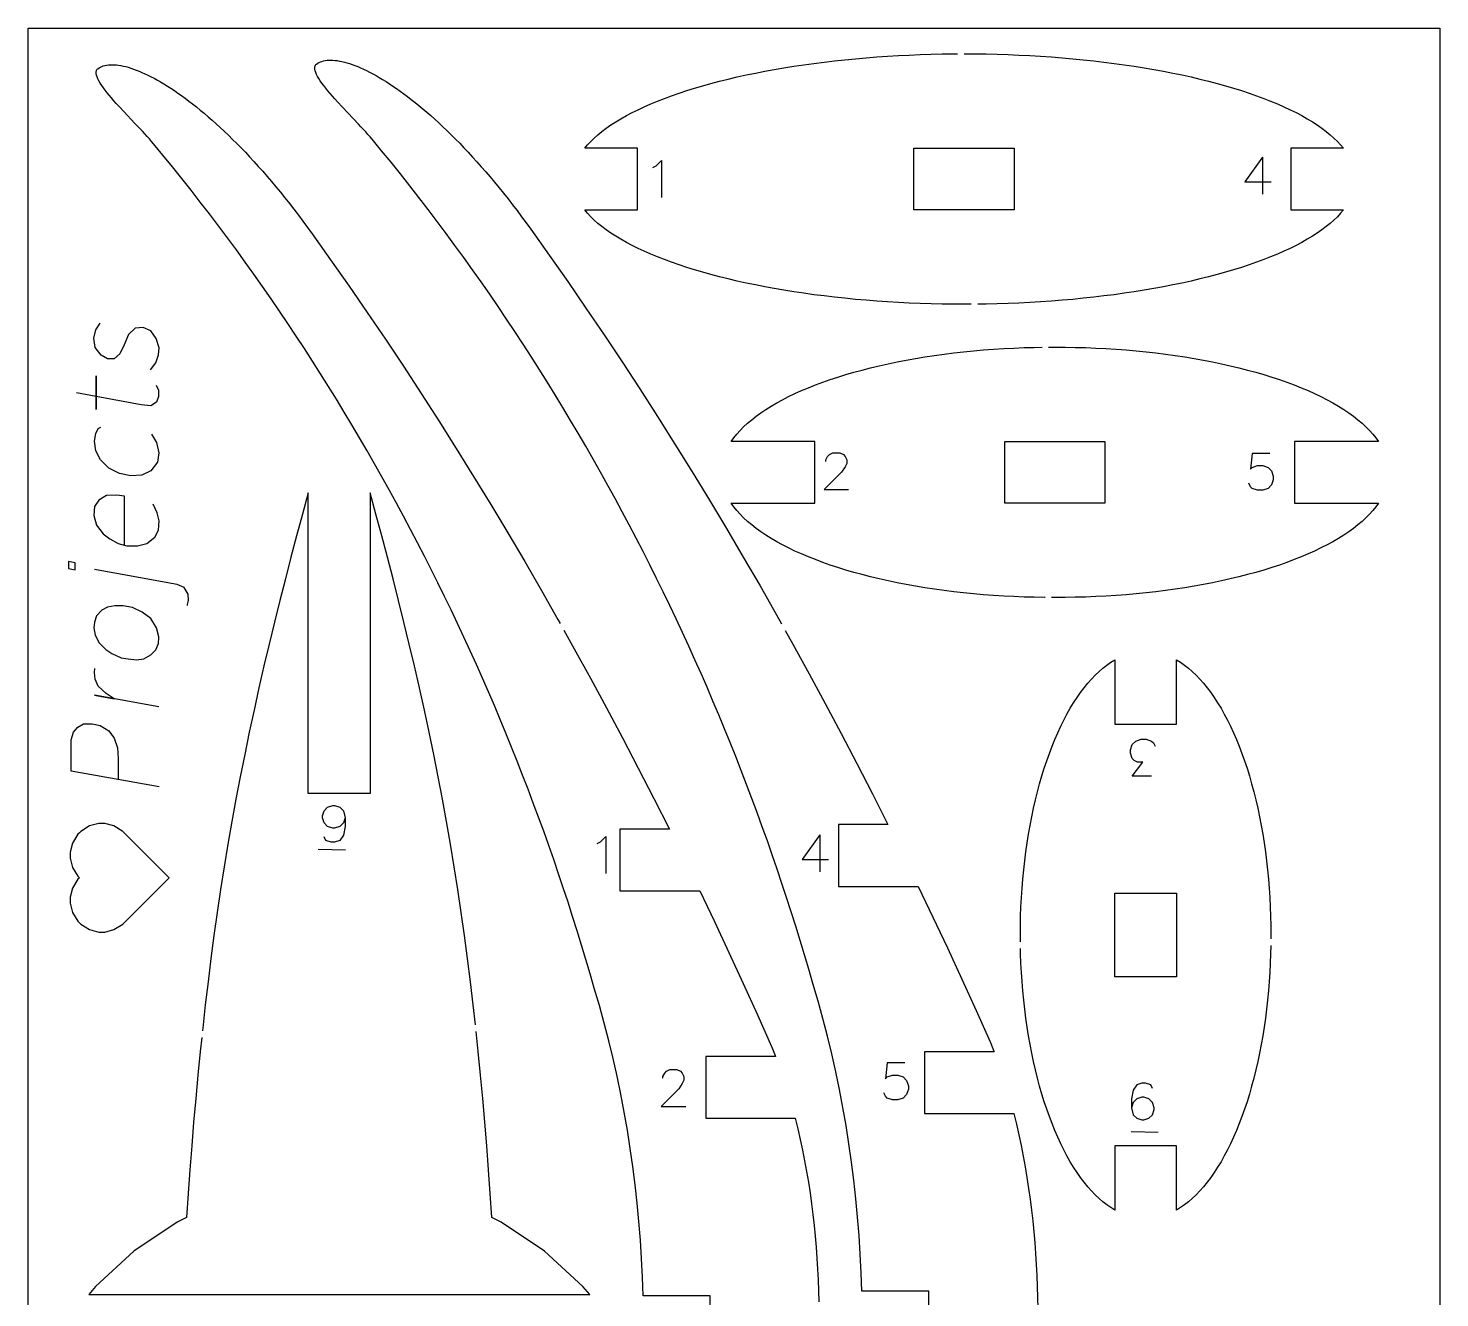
# Model space of a CAD drawing. Header units: millimetres. Extents: x -0.01 to 4.22, y 1.3 to 10.31.
# Drawn here: x -0.007 to 4.219, y 6.505 to 10.307 of the extents above; entities that cross this region are included whole.
import ezdxf

# ---------------------------------------------------------------- set-up
doc = ezdxf.new("R2010")
doc.units = ezdxf.units.MM
for name, color, linetype in [('1', 5, 'Continuous'), ('2', 70, 'Continuous'), ('4', 30, 'Continuous'), ('5', 1, 'Continuous')]:
    doc.layers.add(name, color=color, linetype=linetype)

msp = doc.modelspace()

# ---------------------------------------------------------------- linework, layer by layer
for points in [[(1.86333, 9.88954), (1.87364, 9.89469), (1.88949, 9.91054), (1.88949, 9.80018)], [(3.6881, 9.92036), (3.63564, 9.84668), (3.71446, 9.84668)], [(3.6881, 9.92036), (3.6881, 9.81)], [(2.38112, 9.00911), (2.38112, 9.01449), (2.38644, 9.02479), (2.39182, 9.03011), (2.40213, 9.03549), (2.42312, 9.03549), (2.43381, 9.03011), (2.43896, 9.02479), (2.44413, 9.01449), (2.44413, 9.00379), (2.43896, 8.99349), (2.4285, 8.97765), (2.37597, 8.92513), (2.44949, 8.92513)], [(3.71029, 9.03381), (3.65782, 9.03381), (3.6525, 8.98643), (3.65782, 8.99181), (3.6735, 8.99696), (3.68929, 8.99696), (3.70514, 8.99181), (3.7155, 8.98112), (3.72081, 8.96544), (3.72081, 8.95497), (3.7155, 8.93918), (3.70514, 8.92871), (3.68929, 8.92344), (3.6735, 8.92344), (3.65782, 8.92871), (3.6525, 8.93397), (3.64729, 8.94444)], [(3.35639, 8.06733), (3.29878, 8.06733), (3.33008, 8.10932), (3.3144, 8.10932), (3.30393, 8.11464), (3.29878, 8.12001), (3.2934, 8.13564), (3.2934, 8.14615), (3.29878, 8.16189), (3.30908, 8.17242), (3.32493, 8.17768), (3.34076, 8.17768), (3.35639, 8.17242), (3.36176, 8.16715), (3.36692, 8.15662)], [(0.942057, 7.94293), (0.936903, 7.92708), (0.926378, 7.91678), (0.910699, 7.9114), (0.905382, 7.9114), (0.889703, 7.91678), (0.879069, 7.92708), (0.873915, 7.94293), (0.873915, 7.94808), (0.879069, 7.96392), (0.889703, 7.97444), (0.905382, 7.97976), (0.910699, 7.97976), (0.926378, 7.97444), (0.936903, 7.96392), (0.942057, 7.94293), (0.942057, 7.91678), (0.936903, 7.8904), (0.926378, 7.87468), (0.910699, 7.86942), (0.900065, 7.86942), (0.884386, 7.87468), (0.879069, 7.88519)], [(1.69629, 7.86518), (1.7066, 7.87033), (1.72244, 7.88618), (1.72244, 7.77582)], [(2.36296, 7.8915), (2.31044, 7.81782), (2.38926, 7.81782)], [(2.36296, 7.8915), (2.36296, 7.78114)], [(0.861546, 7.84868), (0.942925, 7.84706)], [(1.89356, 7.1626), (1.89356, 7.16792), (1.89887, 7.17828), (1.90419, 7.1836), (1.91456, 7.18892), (1.93554, 7.18892), (1.94624, 7.1836), (1.95139, 7.17828), (1.95654, 7.16792), (1.95654, 7.15722), (1.95139, 7.14692), (1.94086, 7.13108), (1.8884, 7.07861), (1.96186, 7.07861)], [(2.61774, 7.20871), (2.56521, 7.20871), (2.5599, 7.1614), (2.56521, 7.16672), (2.58089, 7.17188), (2.59674, 7.17188), (2.61257, 7.16672), (2.62289, 7.15603), (2.62825, 7.1404), (2.62825, 7.12989), (2.62289, 7.11415), (2.61257, 7.10363), (2.59674, 7.09836), (2.58089, 7.09836), (2.56521, 7.10363), (2.5599, 7.10889), (2.55474, 7.11942)], [(3.359, 7.13243), (3.35385, 7.14296), (3.338, 7.14828), (3.32769, 7.14828), (3.31185, 7.14296), (3.30132, 7.12728), (3.29601, 7.10097), (3.29601, 7.0746), (3.30132, 7.05371), (3.31185, 7.04318), (3.32769, 7.03797), (3.33285, 7.03797), (3.34868, 7.04318), (3.359, 7.05371), (3.36431, 7.06944), (3.36431, 7.0746), (3.359, 7.09044), (3.34868, 7.10097), (3.33285, 7.10628), (3.32769, 7.10628), (3.31185, 7.10097), (3.30132, 7.09044), (3.29601, 7.0746)], [(3.37642, 7.00028), (3.29503, 7.0019)]]:
    msp.add_lwpolyline(points)
at = {"layer": '1'}
for points in [[(2.9451, 9.76269), (2.64513, 9.76269), (2.64513, 9.94769), (2.9451, 9.94769)], [(3.21674, 9.0695), (3.21674, 8.8845), (2.91672, 8.8845), (2.91672, 9.0695)], [(3.43115, 7.71679), (3.43115, 7.46679), (3.24621, 7.46679), (3.24621, 7.71679)]]:
    msp.add_lwpolyline(points, close=True, dxfattribs=at)
at = {"layer": '2'}
msp.add_lwpolyline([(-0.006673, 10.3067), (4.21929, 10.3067), (4.21929, 1.29807), (-0.006673, 1.29807)], close=True, dxfattribs=at)
at = {"layer": '4'}
for points in [[(2.8164, 9.48031), (2.79508, 9.48025), (2.76215, 9.48036), (2.72922, 9.48079), (2.69635, 9.48156), (2.66357, 9.48258), (2.63086, 9.48394), (2.59831, 9.48551), (2.56592, 9.48747), (2.53369, 9.48969), (2.50168, 9.49214), (2.46989, 9.49496), (2.43838, 9.49799), (2.40713, 9.50136), (2.37619, 9.50499), (2.34554, 9.5089), (2.31532, 9.51307), (2.28543, 9.51753), (2.25597, 9.52225), (2.22694, 9.52724), (2.19835, 9.53244), (2.17019, 9.53792), (2.14258, 9.54368), (2.11546, 9.54969), (2.08886, 9.55593), (2.06287, 9.56239), (2.03743, 9.56912), (2.01258, 9.57601), (1.98839, 9.58317), (1.96479, 9.59056), (1.94185, 9.5981), (1.9196, 9.6059), (1.89806, 9.61387), (1.87722, 9.62201), (1.8571, 9.63038), (1.83768, 9.63889), (1.81907, 9.64763), (1.80122, 9.65647), (1.78413, 9.66547), (1.76785, 9.67464), (1.75239, 9.68397), (1.73779, 9.69342), (1.72396, 9.70301), (1.71104, 9.71268), (1.69894, 9.7225), (1.68772, 9.73242), (1.67736, 9.7424), (1.66792, 9.7525), (1.65929, 9.76269), (1.81711, 9.76269), (1.81711, 9.94769), (1.65929, 9.94769), (1.66792, 9.9579), (1.67736, 9.96799), (1.68772, 9.97797), (1.69894, 9.9879), (1.71104, 9.99772), (1.72396, 10.0074), (1.73779, 10.017), (1.75239, 10.0264), (1.76785, 10.0357), (1.78413, 10.0449), (1.80122, 10.0539), (1.81907, 10.0628), (1.83768, 10.0715), (1.8571, 10.08), (1.87722, 10.0884), (1.89806, 10.0965), (1.9196, 10.1045), (1.94185, 10.1123), (1.96479, 10.1198), (1.98839, 10.1272), (2.01258, 10.1344), (2.03743, 10.1413), (2.06287, 10.148), (2.08886, 10.1545), (2.11546, 10.1607), (2.14258, 10.1667), (2.17019, 10.1725), (2.19835, 10.178), (2.22694, 10.1832), (2.25597, 10.1882), (2.28543, 10.1929), (2.31532, 10.1973), (2.34554, 10.2015), (2.37619, 10.2054), (2.40713, 10.209), (2.43838, 10.2124), (2.46989, 10.2154), (2.50168, 10.2183), (2.53369, 10.2207), (2.56592, 10.2229), (2.59831, 10.2249), (2.63086, 10.2265), (2.66357, 10.2278), (2.69635, 10.2288), (2.72922, 10.2296), (2.76215, 10.23), (2.77576, 10.2301)], [(2.79546, 10.2301), (2.82807, 10.23), (2.86094, 10.2296), (2.89382, 10.2288), (2.92665, 10.2278), (2.95931, 10.2265), (2.99192, 10.2249), (3.02431, 10.2229), (3.05653, 10.2207), (3.08854, 10.2183), (3.12033, 10.2154), (3.15186, 10.2124), (3.18311, 10.209), (3.21403, 10.2054), (3.24463, 10.2015), (3.2749, 10.1973), (3.30474, 10.1929), (3.33425, 10.1882), (3.36328, 10.1832), (3.39187, 10.178), (3.41997, 10.1725), (3.44764, 10.1667), (3.47472, 10.1607), (3.50131, 10.1545), (3.52735, 10.148), (3.55279, 10.1413), (3.57764, 10.1344), (3.60183, 10.1272), (3.62543, 10.1198), (3.64833, 10.1123), (3.67057, 10.1045), (3.69217, 10.0965), (3.713, 10.0884), (3.73313, 10.08), (3.7525, 10.0715), (3.77115, 10.0628), (3.78901, 10.0539), (3.80604, 10.0449), (3.82232, 10.0357), (3.83778, 10.0264), (3.85243, 10.017), (3.86621, 10.0074), (3.87918, 9.99772), (3.89128, 9.9879), (3.9025, 9.97797), (3.91287, 9.96799), (3.92231, 9.9579), (3.93088, 9.94769), (3.77311, 9.94769), (3.77311, 9.76269), (3.93088, 9.76269), (3.92231, 9.7525), (3.91287, 9.7424), (3.9025, 9.73242), (3.89128, 9.7225), (3.87918, 9.71268), (3.86621, 9.70301), (3.85243, 9.69342), (3.83778, 9.68397), (3.82232, 9.67464), (3.80604, 9.66547), (3.78901, 9.65647), (3.77115, 9.64763), (3.7525, 9.63889), (3.73313, 9.63038), (3.713, 9.62201), (3.69217, 9.61387), (3.67057, 9.6059), (3.64833, 9.5981), (3.62543, 9.59056), (3.60183, 9.58317), (3.57758, 9.57601), (3.55279, 9.56912), (3.52735, 9.56239), (3.50131, 9.55593), (3.47472, 9.54969), (3.44764, 9.54368), (3.41997, 9.53792), (3.39187, 9.53244), (3.36328, 9.52724), (3.33425, 9.52225), (3.30474, 9.51753), (3.2749, 9.51307), (3.24463, 9.5089), (3.21403, 9.50499), (3.18311, 9.50136), (3.15186, 9.49799), (3.12033, 9.49496), (3.08854, 9.49214), (3.05653, 9.48969), (3.02431, 9.48747), (2.99192, 9.48551), (2.95931, 9.48394), (2.92665, 9.48258), (2.89382, 9.48156), (2.86094, 9.48079), (2.8361, 9.48047)], [(2.03543, 6.32628), (2.03543, 6.51129), (1.83425, 6.51129), (1.83242, 6.56706), (1.82975, 6.62261), (1.82617, 6.67811), (1.82178, 6.7334), (1.81657, 6.78857), (1.81044, 6.84353), (1.80354, 6.89828), (1.79574, 6.95285), (1.78711, 7.00722), (1.77761, 7.06136), (1.76731, 7.11518), (1.75618, 7.16883), (1.74419, 7.22217), (1.73133, 7.27522), (1.71772, 7.32796), (1.70324, 7.38038), (1.68793, 7.43251), (1.67551, 7.47558), (1.66282, 7.51861), (1.64985, 7.56158), (1.63661, 7.60444), (1.6231, 7.64725), (1.60938, 7.68994), (1.59532, 7.73258), (1.581, 7.77513), (1.56646, 7.8176), (1.55165, 7.85997), (1.53651, 7.90224), (1.52115, 7.94444), (1.50553, 7.98654), (1.48964, 8.02854), (1.47353, 8.07047), (1.45708, 8.11225), (1.44043, 8.15397), (1.4235, 8.19558), (1.40631, 8.23708), (1.38883, 8.27849), (1.37109, 8.31972), (1.35314, 8.36089), (1.33491, 8.40196), (1.31641, 8.44288), (1.29763, 8.48372), (1.27865, 8.52442), (1.25933, 8.565), (1.2398, 8.60542), (1.22005, 8.64572), (1.19998, 8.68593), (1.17969, 8.72597), (1.15913, 8.7659), (1.13829, 8.80572), (1.11724, 8.84538), (1.09592, 8.88488), (1.07433, 8.92426), (1.05246, 8.96349), (1.03038, 9.00261), (1.00808, 9.0415), (0.98546, 9.08029), (0.962619, 9.11897), (0.939507, 9.15744), (0.916178, 9.19575), (0.892524, 9.23394), (0.868707, 9.27197), (0.844564, 9.30979), (0.820204, 9.3475), (0.795628, 9.38499), (0.770779, 9.42236), (0.74566, 9.45953), (0.720324, 9.49653), (0.694715, 9.53336), (0.668837, 9.57004), (0.64274, 9.6065), (0.616374, 9.64279), (0.589789, 9.67893), (0.562935, 9.71485), (0.535861, 9.7506), (0.508518, 9.78614), (0.480957, 9.8215), (0.453125, 9.85672), (0.425076, 9.89165), (0.396756, 9.92643), (0.368218, 9.96104), (0.362304, 9.96789), (0.355957, 9.97504), (0.349283, 9.98247), (0.342285, 9.99013), (0.334961, 9.99799), (0.327474, 10.006), (0.311903, 10.0225), (0.280057, 10.0563), (0.264486, 10.0732), (0.256999, 10.0815), (0.249675, 10.0898), (0.242676, 10.098), (0.235949, 10.1059), (0.229601, 10.1137), (0.223687, 10.1213), (0.218261, 10.1286), (0.213271, 10.1357), (0.208876, 10.1425), (0.205078, 10.1489), (0.201878, 10.155), (0.199436, 10.1607), (0.1977, 10.1661), (0.196724, 10.171), (0.19656, 10.1732), (0.19656, 10.1754), (0.196832, 10.1774), (0.197319, 10.1793), (0.198025, 10.1811), (0.199001, 10.1827), (0.200196, 10.1842), (0.201606, 10.1856), (0.205296, 10.1882), (0.20931, 10.1904), (0.213542, 10.1923), (0.218099, 10.1939), (0.222928, 10.1952), (0.227974, 10.1962), (0.233344, 10.1969), (0.238986, 10.1974), (0.244846, 10.1975), (0.250976, 10.1973), (0.257324, 10.1968), (0.263943, 10.196), (0.270833, 10.1949), (0.277886, 10.1935), (0.285211, 10.1917), (0.292806, 10.1897), (0.300564, 10.1873), (0.308594, 10.1846), (0.316786, 10.1816), (0.32525, 10.1782), (0.333876, 10.1745), (0.342719, 10.1706), (0.351725, 10.1663), (0.361003, 10.1616), (0.370389, 10.1567), (0.380046, 10.1514), (0.389811, 10.1457), (0.399794, 10.1398), (0.409939, 10.1335), (0.420301, 10.1268), (0.430772, 10.1199), (0.441407, 10.1126), (0.452203, 10.1049), (0.463217, 10.0969), (0.474283, 10.0887), (0.485568, 10.08), (0.496962, 10.071), (0.508518, 10.0616), (0.520182, 10.0519), (0.531956, 10.0418), (0.543892, 10.0314), (0.555935, 10.0206), (0.568143, 10.0095), (0.580404, 9.99799), (0.592774, 9.98617), (0.605251, 9.97396), (0.617839, 9.96137), (0.630533, 9.94846), (0.643338, 9.93517), (0.656196, 9.92156), (0.669162, 9.9075), (0.682183, 9.89312), (0.695258, 9.87836), (0.708442, 9.86322), (0.721679, 9.84776), (0.734972, 9.83188), (0.748372, 9.81565), (0.761774, 9.79899), (0.775228, 9.78201), (0.788792, 9.7646), (0.802354, 9.74685), (0.815918, 9.72868), (0.829536, 9.71018), (0.843207, 9.69125), (0.898762, 9.61328), (0.953885, 9.53467), (1.00852, 9.45529), (1.06272, 9.37522), (1.11643, 9.29449), (1.16971, 9.21306), (1.22255, 9.13086), (1.27485, 9.04801), (1.32677, 8.96451), (1.37815, 8.88026), (1.42914, 8.79536), (1.4796, 8.70975), (1.52963, 8.62343), (1.57915, 8.53646), (1.58615, 8.52399)], [(2.69, 6.3399), (2.69, 6.5249), (2.48882, 6.5249), (2.48699, 6.58062), (2.48426, 6.63624), (2.48074, 6.69168), (2.47635, 6.74701), (2.47108, 6.80214), (2.465, 6.85715), (2.45806, 6.91189), (2.45031, 6.96647), (2.44168, 7.02083), (2.43218, 7.07493), (2.42188, 7.12879), (2.41069, 7.1824), (2.39871, 7.23574), (2.3859, 7.28879), (2.37224, 7.34158), (2.35781, 7.39399), (2.3425, 7.44612), (2.33008, 7.48921), (2.31739, 7.53222), (2.30442, 7.57519), (2.29118, 7.61806), (2.27767, 7.66086), (2.26389, 7.70356), (2.24983, 7.74621), (2.23557, 7.78874), (2.22103, 7.83122), (2.20617, 7.87358), (2.19108, 7.91585), (2.17572, 7.95806), (2.1601, 8.00017), (2.14421, 8.04215), (2.12804, 8.08404), (2.11165, 8.12587), (2.095, 8.16758), (2.07801, 8.20921), (2.06082, 8.25065), (2.0434, 8.29204), (2.02567, 8.33333), (2.00771, 8.37451), (1.98942, 8.41558), (1.97092, 8.45649), (1.95221, 8.49729), (1.93317, 8.53797), (1.9139, 8.57856), (1.89438, 8.61903), (1.87457, 8.65935), (1.85454, 8.69954), (1.83421, 8.73958), (1.81369, 8.77951), (1.79286, 8.81933), (1.77175, 8.859), (1.75043, 8.89849), (1.72889, 8.93787), (1.70703, 8.97711), (1.68494, 9.01617), (1.6626, 9.05512), (1.64003, 9.09392), (1.61714, 9.13254), (1.59407, 9.17106), (1.57069, 9.20936), (1.5471, 9.24756), (1.52322, 9.28554), (1.49914, 9.3234), (1.47478, 9.36111), (1.45014, 9.3986), (1.42529, 9.43599), (1.40018, 9.47314), (1.37484, 9.51014), (1.34923, 9.54699), (1.32341, 9.58365), (1.29731, 9.62011), (1.27094, 9.65642), (1.24436, 9.69254), (1.2175, 9.72846), (1.19043, 9.76421), (1.16309, 9.79975), (1.13552, 9.83513), (1.10769, 9.87028), (1.07964, 9.90528), (1.05132, 9.94006), (1.02273, 9.97461), (1.01687, 9.9815), (1.01052, 9.98867), (1.00385, 9.9961), (0.996799, 10.0038), (0.989529, 10.0116), (0.981988, 10.0196), (0.966471, 10.0361), (0.934625, 10.0699), (0.919054, 10.0868), (0.911512, 10.0952), (0.904243, 10.1034), (0.89719, 10.1115), (0.890517, 10.1195), (0.884169, 10.1273), (0.878256, 10.1349), (0.872775, 10.1423), (0.867839, 10.1493), (0.863444, 10.1561), (0.859592, 10.1625), (0.856446, 10.1686), (0.85395, 10.1744), (0.852214, 10.1796), (0.851292, 10.1845), (0.851074, 10.1868), (0.851129, 10.189), (0.8514, 10.191), (0.851887, 10.1929), (0.852593, 10.1947), (0.853515, 10.1963), (0.85471, 10.1979), (0.856174, 10.1992), (0.859864, 10.2018), (0.863824, 10.2039), (0.86811, 10.2059), (0.872667, 10.2075), (0.877442, 10.2088), (0.882542, 10.2098), (0.887912, 10.2106), (0.8935, 10.211), (0.89936, 10.2111), (0.90549, 10.2109), (0.911893, 10.2104), (0.918511, 10.2096), (0.925347, 10.2085), (0.932454, 10.2071), (0.939779, 10.2053), (0.947319, 10.2033), (0.955132, 10.2009), (0.963108, 10.1982), (0.971354, 10.1952), (0.979764, 10.1918), (0.98839, 10.1882), (0.997233, 10.1842), (1.00629, 10.1798), (1.01552, 10.1752), (1.02496, 10.1703), (1.03456, 10.165), (1.04438, 10.1593), (1.05436, 10.1534), (1.06451, 10.1471), (1.07482, 10.1405), (1.08529, 10.1335), (1.09598, 10.1262), (1.10677, 10.1185), (1.11773, 10.1106), (1.12885, 10.1022), (1.14014, 10.0936), (1.15153, 10.0845), (1.16303, 10.0752), (1.17475, 10.0655), (1.18652, 10.0554), (1.19846, 10.045), (1.2105, 10.0342), (1.22266, 10.0231), (1.23492, 10.0116), (1.24734, 9.99972), (1.25982, 9.98757), (1.27241, 9.97499), (1.2851, 9.96208), (1.29785, 9.94879), (1.31076, 9.93511), (1.32368, 9.92111), (1.3367, 9.90674), (1.34983, 9.89199), (1.36301, 9.87685), (1.37625, 9.86133), (1.38954, 9.84549), (1.40289, 9.82921), (1.41635, 9.81261), (1.42979, 9.79557), (1.44331, 9.77821), (1.45687, 9.76047), (1.47049, 9.74229), (1.4841, 9.72379), (1.49778, 9.70486), (1.55333, 9.6269), (1.60846, 9.54824), (1.66308, 9.46892), (1.71729, 9.38883), (1.771, 9.30811), (1.82428, 9.22661), (1.87706, 9.14447), (1.92942, 9.06164), (1.98128, 8.97808), (2.03271, 8.89388), (2.08365, 8.80892), (2.13417, 8.72331), (2.18419, 8.63704), (2.23372, 8.55007), (2.24864, 8.52339)], [(3.03765, 8.60221), (3.03603, 8.60221), (3.00532, 8.60275), (2.97467, 8.60363), (2.94413, 8.60482), (2.91368, 8.60639), (2.88336, 8.60835), (2.85325, 8.61063), (2.82335, 8.61328), (2.79363, 8.61626), (2.76421, 8.61957), (2.73508, 8.62321), (2.70622, 8.62722), (2.67774, 8.63151), (2.64962, 8.63618), (2.62185, 8.64117), (2.59457, 8.64643), (2.56771, 8.65201), (2.54129, 8.65793), (2.5154, 8.66411), (2.49001, 8.67062), (2.46522, 8.6774), (2.44092, 8.68451), (2.41726, 8.69185), (2.39421, 8.69949), (2.37181, 8.70736), (2.34999, 8.7155), (2.32894, 8.72385), (2.30854, 8.73247), (2.28885, 8.74132), (2.26992, 8.75043), (2.25174, 8.75971), (2.23426, 8.76921), (2.21767, 8.77892), (2.20182, 8.78879), (2.18679, 8.79883), (2.17264, 8.80903), (2.15929, 8.81944), (2.14681, 8.82997), (2.13519, 8.84065), (2.12446, 8.85146), (2.11458, 8.86236), (2.10568, 8.87338), (2.0976, 8.8845), (2.34874, 8.8845), (2.34874, 9.0695), (2.0976, 9.0695), (2.10568, 9.08062), (2.11458, 9.09164), (2.12446, 9.1026), (2.13519, 9.11339), (2.14681, 9.12403), (2.15929, 9.13456), (2.17264, 9.14497), (2.18679, 9.15517), (2.20182, 9.16525), (2.21767, 9.17513), (2.23426, 9.18479), (2.25174, 9.19428), (2.26992, 9.20356), (2.28885, 9.21268), (2.30854, 9.22151), (2.32894, 9.23014), (2.34999, 9.2385), (2.37181, 9.24664), (2.39421, 9.2545), (2.41726, 9.26215), (2.44092, 9.26947), (2.46522, 9.27658), (2.49001, 9.28336), (2.5154, 9.28987), (2.54129, 9.29606), (2.56771, 9.30197), (2.59457, 9.30757), (2.62185, 9.31287), (2.64962, 9.31782), (2.67774, 9.32249), (2.70622, 9.32676), (2.73508, 9.33078), (2.76421, 9.33442), (2.79363, 9.33772), (2.82335, 9.34071), (2.85325, 9.34338), (2.88336, 9.34565), (2.91368, 9.3476), (2.94413, 9.34918), (2.97467, 9.35037), (3.00532, 9.35124), (3.0286, 9.35161)], [(3.04829, 9.35183), (3.06674, 9.35194), (3.09744, 9.35178), (3.12815, 9.35124), (3.15881, 9.35037), (3.18935, 9.34918), (3.21978, 9.3476), (3.25011, 9.34565), (3.28022, 9.34338), (3.31011, 9.34071), (3.33985, 9.33772), (3.36925, 9.33442), (3.39839, 9.33078), (3.42725, 9.32676), (3.45574, 9.32249), (3.48383, 9.31782), (3.51161, 9.31287), (3.5389, 9.30757), (3.56575, 9.30197), (3.59218, 9.29606), (3.61806, 9.28987), (3.64344, 9.28336), (3.66824, 9.27658), (3.69254, 9.26947), (3.71619, 9.26215), (3.73926, 9.2545), (3.76167, 9.24664), (3.78347, 9.2385), (3.80453, 9.23014), (3.82493, 9.22151), (3.84462, 9.21268), (3.86356, 9.20356), (3.88172, 9.19428), (3.89919, 9.18479), (3.91581, 9.17513), (3.93164, 9.16525), (3.94667, 9.15517), (3.96083, 9.14497), (3.97418, 9.13456), (3.98665, 9.12403), (3.99826, 9.11339), (4.009, 9.1026), (4.01888, 9.09164), (4.02778, 9.08062), (4.03586, 9.0695), (3.78472, 9.0695), (3.78472, 8.8845), (4.03586, 8.8845), (4.02778, 8.87338), (4.01888, 8.86236), (4.009, 8.85146), (3.99826, 8.84065), (3.98665, 8.82997), (3.97418, 8.81944), (3.96083, 8.80903), (3.94667, 8.79883), (3.93164, 8.78879), (3.91581, 8.77892), (3.89919, 8.76921), (3.88172, 8.75971), (3.86356, 8.75043), (3.84462, 8.74132), (3.82493, 8.73247), (3.80453, 8.72385), (3.78347, 8.7155), (3.76167, 8.70736), (3.73926, 8.69949), (3.71619, 8.69185), (3.69254, 8.68451), (3.66824, 8.6774), (3.64344, 8.67062), (3.61806, 8.66411), (3.59218, 8.65793), (3.56575, 8.65201), (3.5389, 8.64643), (3.51161, 8.64117), (3.48383, 8.63618), (3.45574, 8.63151), (3.42725, 8.62722), (3.39839, 8.62321), (3.36925, 8.61957), (3.33985, 8.61626), (3.31011, 8.61328), (3.28022, 8.61063), (3.25011, 8.60835), (3.21978, 8.60639), (3.18935, 8.60482), (3.15881, 8.60363), (3.12815, 8.60275), (3.09744, 8.60221), (3.06674, 8.60206), (3.05729, 8.60211)], [(1.33192, 7.32249), (1.3253, 7.38226), (1.31706, 7.45182), (1.30843, 7.52111), (1.29926, 7.59017), (1.28961, 7.6589), (1.27946, 7.72743), (1.26877, 7.79562), (1.25754, 7.86356), (1.24582, 7.93121), (1.23351, 7.99854), (1.2207, 8.06565), (1.20741, 8.13243), (1.19363, 8.199), (1.17936, 8.26531), (1.16466, 8.33132), (1.14958, 8.39714), (1.13406, 8.46268), (1.11822, 8.528), (1.10205, 8.5931), (1.08556, 8.65804), (1.06879, 8.72271), (1.05176, 8.78722), (1.03445, 8.85151), (1.01687, 8.91564), (1.01687, 8.01531), (0.831868, 8.01531), (0.831868, 8.91564), (0.81429, 8.85151), (0.796983, 8.78722), (0.779949, 8.72271), (0.763183, 8.65804), (0.74669, 8.5931), (0.730524, 8.528), (0.714681, 8.46268), (0.699164, 8.39714), (0.684082, 8.33132), (0.669379, 8.26531), (0.655111, 8.199), (0.641331, 8.13243), (0.627983, 8.06565), (0.615181, 7.99854), (0.602919, 7.93121), (0.591146, 7.86356), (0.579915, 7.79562), (0.569228, 7.72743), (0.559082, 7.6589), (0.549425, 7.59017), (0.54031, 7.52111), (0.531629, 7.45182), (0.523438, 7.38226), (0.515679, 7.3125), (0.514811, 7.30442)], [(1.59717, 8.50429), (1.62825, 8.44879), (1.67686, 8.36046), (1.72499, 8.27143), (1.77262, 8.18175), (1.81982, 8.09136), (1.86654, 8.00032), (1.91276, 7.90858), (1.76486, 7.90858), (1.76486, 7.72358), (2.00358, 7.72358), (2.04753, 7.63178), (2.09093, 7.53933), (2.1339, 7.44624), (2.17643, 7.35254), (2.21847, 7.25819), (2.21946, 7.25569), (2.22933, 7.23068), (2.23031, 7.22814), (2.02203, 7.22814), (2.02203, 7.04313), (2.28917, 7.04313), (2.2971, 7.0115), (2.30447, 6.97971), (2.31136, 6.94786), (2.31771, 6.91585), (2.32357, 6.88379), (2.32894, 6.85157), (2.33388, 6.81933), (2.33832, 6.78694), (2.34233, 6.7545), (2.34597, 6.722), (2.34918, 6.68946), (2.35194, 6.65685), (2.35439, 6.62418), (2.35644, 6.59147), (2.35818, 6.55871), (2.35954, 6.52593), (2.36062, 6.49311)], [(2.25965, 8.50369), (2.28276, 8.4624), (2.33137, 8.37403), (2.37956, 8.28504), (2.42719, 8.19532), (2.47439, 8.10493), (2.52111, 8.01389), (2.56733, 7.92219), (2.41938, 7.92219), (2.41938, 7.73719), (2.65815, 7.73719), (2.70204, 7.64535), (2.7455, 7.5529), (2.78847, 7.45985), (2.831, 7.3661), (2.87304, 7.27175), (2.87403, 7.26932), (2.88385, 7.24431), (2.88482, 7.24175), (2.67654, 7.24175), (2.67654, 7.05675), (2.94374, 7.05675), (2.95167, 7.02512), (2.95904, 6.99333), (2.96588, 6.96143), (2.97222, 6.92947), (2.97808, 6.89735), (2.98351, 6.86518), (2.98839, 6.8329), (2.99289, 6.80057), (2.9969, 6.76812), (3.00054, 6.73562), (3.00369, 6.70307), (3.00651, 6.67042), (3.00896, 6.63775), (3.01101, 6.60504), (3.01275, 6.57232), (3.01411, 6.5395), (3.01519, 6.50672), (3.0159, 6.4739)], [(2.96382, 7.57075), (2.96365, 7.59179), (2.96386, 7.61985), (2.96451, 7.64789), (2.9655, 7.67589), (2.96696, 7.70378), (2.96881, 7.73156), (2.97103, 7.75917), (2.97368, 7.78663), (2.97672, 7.81386), (2.98014, 7.84082), (2.98394, 7.86751), (2.98817, 7.89393), (2.99278, 7.92003), (2.99772, 7.94575), (3.0031, 7.97108), (3.00879, 7.99599), (3.01486, 8.02046), (3.02126, 8.04449), (3.02806, 8.06799), (3.03515, 8.09099), (3.04258, 8.11344), (3.0504, 8.13531), (3.05843, 8.15662), (3.06685, 8.17731), (3.07553, 8.19732), (3.08447, 8.21669), (3.09375, 8.2354), (3.10325, 8.25336), (3.11301, 8.27067), (3.12304, 8.28717), (3.13331, 8.30296), (3.14378, 8.31793), (3.15446, 8.33214), (3.16536, 8.34554), (3.17643, 8.35807), (3.18767, 8.36985), (3.19911, 8.38069), (3.21067, 8.39074), (3.22239, 8.3999), (3.23421, 8.40815), (3.24621, 8.41553), (3.24621, 8.22276), (3.43115, 8.22276), (3.43115, 8.41553), (3.44314, 8.40815), (3.45497, 8.39985), (3.46669, 8.39074), (3.47825, 8.38069), (3.48969, 8.36985), (3.50092, 8.35807), (3.51199, 8.34554), (3.52289, 8.33214), (3.53358, 8.31793), (3.54406, 8.30296), (3.55431, 8.28717), (3.56435, 8.27067), (3.57411, 8.25336), (3.58361, 8.2354), (3.59289, 8.21669), (3.60183, 8.19732), (3.61051, 8.17731), (3.61893, 8.15662), (3.62696, 8.13531), (3.63476, 8.11344), (3.64219, 8.09099), (3.64931, 8.06799), (3.65608, 8.04449), (3.66249, 8.02046), (3.66857, 7.99599), (3.67426, 7.97108), (3.67964, 7.94575), (3.68457, 7.92003), (3.68918, 7.89393), (3.69342, 7.86751), (3.69721, 7.84082), (3.70063, 7.81386), (3.70367, 7.78663), (3.70632, 7.75917), (3.70856, 7.73156), (3.71039, 7.70378), (3.71181, 7.67589), (3.71283, 7.64789), (3.71349, 7.61985), (3.71365, 7.59179), (3.7136, 7.57975)], [(3.71338, 7.56011), (3.71283, 7.53564), (3.71181, 7.50765), (3.71039, 7.47976), (3.70856, 7.45199), (3.70632, 7.42437), (3.70367, 7.39692), (3.70063, 7.36974), (3.69721, 7.34272), (3.69342, 7.31603), (3.68918, 7.28961), (3.68457, 7.26357), (3.67964, 7.23785), (3.67426, 7.21251), (3.66857, 7.18756), (3.66249, 7.16308), (3.65608, 7.13906), (3.64931, 7.11556), (3.64219, 7.09256), (3.63476, 7.0701), (3.62696, 7.04824), (3.61893, 7.02692), (3.61051, 7.00624), (3.60183, 6.98622), (3.59289, 6.96685), (3.58361, 6.94819), (3.57411, 6.93018), (3.56435, 6.91292), (3.55431, 6.89638), (3.54406, 6.88058), (3.53358, 6.86561), (3.52289, 6.8514), (3.51199, 6.83806), (3.50092, 6.82547), (3.48969, 6.81375), (3.47825, 6.80285), (3.46669, 6.79281), (3.45497, 6.78369), (3.44314, 6.77539), (3.43115, 6.76801), (3.43115, 6.96078), (3.24621, 6.96078), (3.24621, 6.76807), (3.23421, 6.77544), (3.22239, 6.78369), (3.21067, 6.79286), (3.19911, 6.80285), (3.18767, 6.81375), (3.17643, 6.82547), (3.16536, 6.83806), (3.15446, 6.8514), (3.14378, 6.86561), (3.13331, 6.88058), (3.12304, 6.89638), (3.11301, 6.91292), (3.10325, 6.93018), (3.09375, 6.94819), (3.08447, 6.96685), (3.07553, 6.98622), (3.06685, 7.00629), (3.05843, 7.02696), (3.0504, 7.04824), (3.04258, 7.0701), (3.03515, 7.09256), (3.02806, 7.11556), (3.02126, 7.13911), (3.01486, 7.16308), (3.00879, 7.18756), (3.0031, 7.21251), (2.99772, 7.23785), (2.99278, 7.26357), (2.98817, 7.28961), (2.98394, 7.31603), (2.98014, 7.34272), (2.97672, 7.36974), (2.97368, 7.39697), (2.97103, 7.42437), (2.96881, 7.45199), (2.96696, 7.47976), (2.9655, 7.50765), (2.96451, 7.53564), (2.96414, 7.55106)], [(0.51275, 7.28472), (0.508356, 7.24246), (0.501411, 7.17219), (0.494846, 7.10172), (0.488607, 7.03103), (0.482747, 6.96013), (0.477214, 6.889), (0.472006, 6.81771), (0.467122, 6.74615), (0.43929, 6.73172), (0.309733, 6.64464), (0.194879, 6.53901), (0.174371, 6.51531), (1.67438, 6.51531), (1.65381, 6.53901), (1.5389, 6.64464), (1.4094, 6.73172), (1.38162, 6.74615), (1.37674, 6.81771), (1.37153, 6.889), (1.36599, 6.96013), (1.36008, 7.03103), (1.3539, 7.10172), (1.34733, 7.17219), (1.34039, 7.24246), (1.33404, 7.30279)]]:
    msp.add_lwpolyline(points, dxfattribs=at)
at = {"layer": '5'}
for points in [[(0.359375, 9.28429), (0.375162, 9.30528), (0.382975, 9.32904), (0.385633, 9.34987), (0.376465, 9.37739), (0.360678, 9.40115), (0.337185, 9.41032), (0.313476, 9.40907), (0.293892, 9.38949), (0.280544, 9.35906), (0.267632, 9.33154), (0.250543, 9.31694), (0.230957, 9.31694), (0.212185, 9.32781), (0.193847, 9.35113), (0.190104, 9.37864), (0.195529, 9.40365), (0.208442, 9.42367)], [(0.376465, 9.23822), (0.382975, 9.22282), (0.382975, 9.20404), (0.377767, 9.18696), (0.360678, 9.17654), (0.331814, 9.17947), (0.196778, 9.20404), (0.196778, 9.16487), (0.196778, 9.26574), (0.196778, 9.20404), (0.137641, 9.2149)], [(0.362033, 9.09158), (0.377767, 9.06657), (0.384332, 9.03532), (0.380371, 9.00738), (0.360678, 8.98112), (0.333062, 8.96821), (0.300564, 8.96696), (0.266385, 8.97364), (0.2347, 8.98904), (0.20969, 9.01406), (0.195529, 9.04156), (0.191351, 9.07075), (0.195529, 9.09283), (0.203017, 9.10867), (0.210938, 9.11242)], [(0.281793, 8.76074), (0.281793, 8.90533), (0.258464, 8.90907), (0.228028, 8.90782), (0.204699, 8.89324), (0.191351, 8.87489), (0.190104, 8.84739), (0.198025, 8.81862), (0.217611, 8.79238), (0.237196, 8.77783), (0.262207, 8.76361), (0.288465, 8.757), (0.320096, 8.757), (0.34885, 8.76361), (0.372558, 8.78321), (0.382975, 8.80404), (0.385633, 8.83154), (0.379069, 8.85531), (0.367242, 8.88157)], [(0.469726, 8.57856), (0.469726, 8.58117), (0.473469, 8.59299), (0.472222, 8.61268), (0.460558, 8.63238), (0.43929, 8.64154), (0.191351, 8.68614)], [(0.384332, 8.27533), (0.191351, 8.30946), (0.250543, 8.29904), (0.226779, 8.31489), (0.203017, 8.33697), (0.193847, 8.35781), (0.191351, 8.37782), (0.1926, 8.38949)], [(0.385633, 8.03489), (0.121799, 8.08242), (0.121799, 8.17654), (0.128472, 8.19906), (0.141385, 8.21365), (0.158475, 8.22407), (0.184679, 8.22407), (0.208442, 8.21864), (0.2347, 8.20281), (0.250543, 8.18072), (0.26096, 8.15196), (0.262207, 8.12033), (0.262207, 8.0574)]]:
    msp.add_lwpolyline(points, dxfattribs=at)
for points in [[(0.113878, 8.68864), (0.133464, 8.6849), (0.133464, 8.70574), (0.113878, 8.7099)], [(0.384332, 8.48281), (0.384332, 8.48406), (0.377767, 8.51156), (0.360678, 8.53907), (0.33431, 8.55865), (0.305556, 8.572), (0.278049, 8.57699), (0.253039, 8.57699), (0.230957, 8.57324), (0.213867, 8.56407), (0.198025, 8.54699), (0.191351, 8.52865), (0.190104, 8.51156), (0.193847, 8.48904), (0.205946, 8.46696), (0.225532, 8.447), (0.243869, 8.43408), (0.271376, 8.42117), (0.292643, 8.41824), (0.317219, 8.41575), (0.339681, 8.41824), (0.360678, 8.43033), (0.375162, 8.44575), (0.382975, 8.46408)], [(0.146322, 7.62853), (0.150771, 7.62408), (0.177192, 7.60792), (0.204482, 7.60064), (0.213596, 7.60064), (0.222657, 7.60064), (0.25, 7.60792), (0.276367, 7.62408), (0.280871, 7.62853), (0.415419, 7.76303), (0.280871, 7.89757), (0.276367, 7.90207), (0.25, 7.91824), (0.222657, 7.92546), (0.213596, 7.92546), (0.204482, 7.92546), (0.177192, 7.91824), (0.150771, 7.90207), (0.146322, 7.89757), (0.141818, 7.89312), (0.125705, 7.86669), (0.11849, 7.83942), (0.11849, 7.83029), (0.11849, 7.82124), (0.125705, 7.79389), (0.141818, 7.76753), (0.146322, 7.76303), (0.141818, 7.75857), (0.125705, 7.73221), (0.11849, 7.70492), (0.11849, 7.69581), (0.11849, 7.68674), (0.125705, 7.6594), (0.141818, 7.63297)]]:
    msp.add_lwpolyline(points, close=True, dxfattribs=at)

doc.saveas('drawing.dxf')
